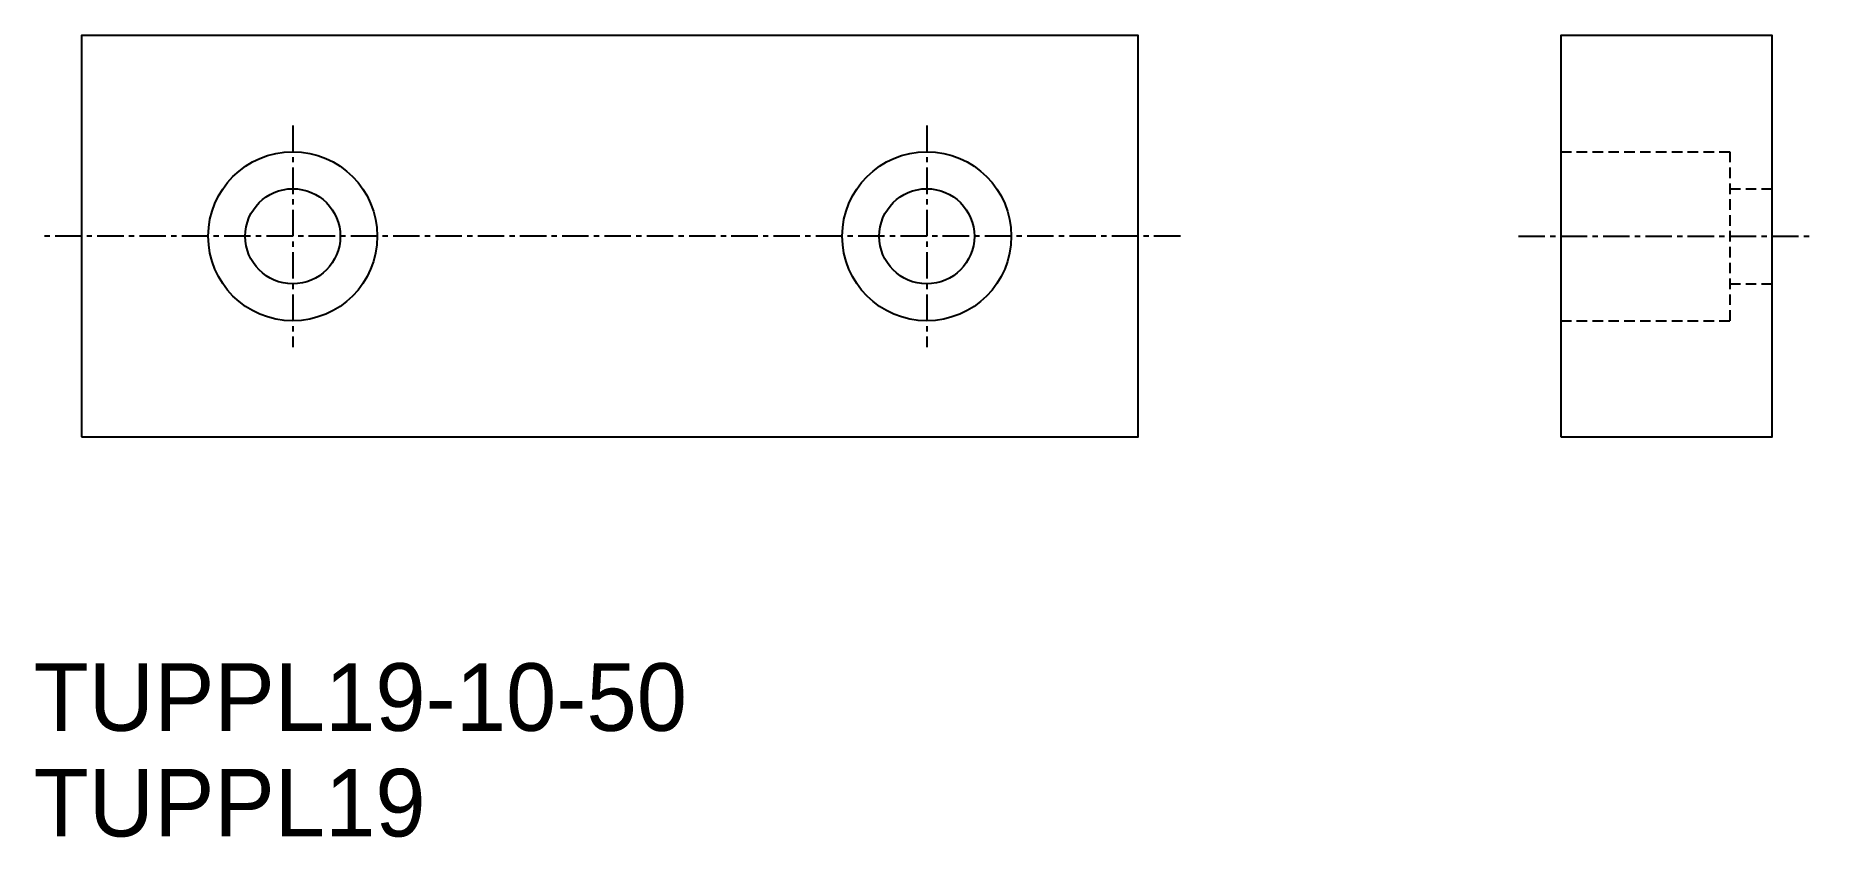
# Model space of a CAD drawing. Extents: x -4121.8 to -4037.6, y -1117.2 to -1079.2.
import ezdxf

# ---------------------------------------------------------------- set-up
doc = ezdxf.new("R2010")
doc.units = 0
doc.linetypes.add('CENTER', pattern=[2, 1.25, -0.25, 0.25, -0.25])
doc.linetypes.add('DASHED', pattern=[0.75, 0.5, -0.25])
doc.layers.get('0').update_dxf_attribs({"linetype": 'CONTINUOUS'})
doc.layers.add('CENTER', color=1, linetype='CENTER')

msp = doc.modelspace()

# ---------------------------------------------------------------- linework, layer by layer
at = {"color": 3, "linetype": 'DASHED'}
for p, q in [((-4049.628, -1084.721), (-4041.628, -1084.721)), ((-4041.628, -1084.721), (-4041.628, -1092.721)), ((-4041.628, -1086.471), (-4039.628, -1086.471)), ((-4041.628, -1090.971), (-4039.628, -1090.971)), ((-4049.628, -1092.721), (-4041.628, -1092.721))]:
    msp.add_line(p, q, dxfattribs=at)
at = {"color": 7, "linetype": 'CONTINUOUS'}
for points in [[(-4119.628, -1098.221), (-4069.628, -1098.221), (-4069.628, -1079.221), (-4119.628, -1079.221)], [(-4049.628, -1098.221), (-4039.628, -1098.221), (-4039.628, -1079.221), (-4049.628, -1079.221)]]:
    msp.add_lwpolyline(points, close=True, dxfattribs=at)
for centre, radius in [((-4109.628, -1088.721), 4), ((-4079.628, -1088.721), 4), ((-4109.628, -1088.721), 2.25), ((-4079.628, -1088.721), 2.25)]:
    msp.add_circle(centre, radius, dxfattribs=at)
at = {"layer": 'CENTER', "color": 1, "linetype": 'CENTER'}
for p, q in [((-4109.628, -1083.471), (-4109.628, -1093.971)), ((-4079.628, -1083.471), (-4079.628, -1093.971)), ((-4067.628, -1088.721), (-4121.628, -1088.721)), ((-4051.628, -1088.721), (-4037.628, -1088.721))]:
    msp.add_line(p, q, dxfattribs=at)

# ---------------------------------------------------------------- texts
at = {"color": 7, "linetype": 'CONTINUOUS'}
for s, p in [('TUPPL19-10-50', (-4121.894, -1112.13)), ('TUPPL19', (-4121.894, -1117.13))]:
    msp.add_text(s, height=3.2, dxfattribs=at).set_placement(p)

doc.saveas('drawing.dxf')
